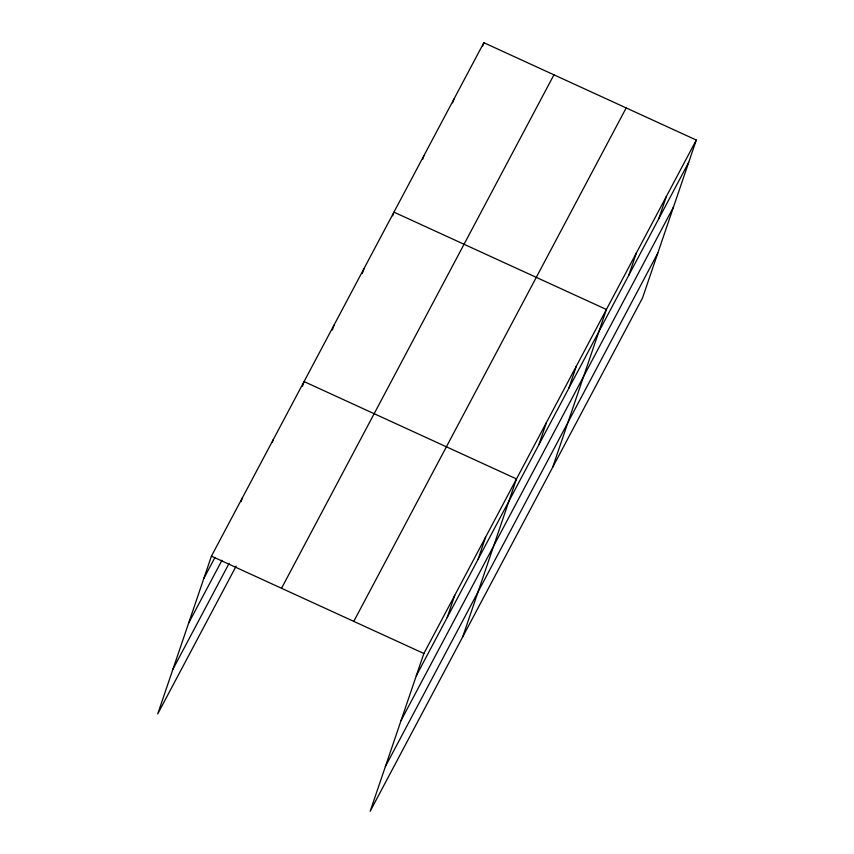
<?xml version="1.0" encoding="UTF-8"?>
<svg xmlns="http://www.w3.org/2000/svg" width="854" height="854" viewBox="0 0 854 854"><rect width="100%" height="100%" fill="white"/><g stroke="black" fill="none" stroke-linecap="round" stroke-linejoin="round"><path stroke-width="1.28" d="M696.288 140.045L423.872 653.502L370.156 811.3L642.571 297.843L696.288 140.045L483.844 42.7L211.429 556.157L157.712 713.955L236.131 566.149M241.041 501.672L242.301 497.967M272.341 442.244L273.173 439.778M302.369 386.531L304.056 381.578L516.489 478.923L462.772 636.721M332.334 330.05L334.021 325.096M362.299 273.568L363.985 268.626M392.691 215.848L393.95 212.144L606.393 309.49L552.677 467.287M422.655 159.367L423.915 155.663M452.62 102.886L453.88 99.181M482.585 46.404L483.844 42.7M447.176 617.57L454.744 595.313M478.048 559.37L485.616 537.123M538.885 444.699L546.464 422.452M568.849 388.218L576.429 365.971M628.779 275.266L636.358 253.008M658.744 218.784L666.323 196.527M203.85 578.414L214.973 557.459M188.627 623.142L221.976 560.288M172.935 669.226L229.128 563.32M281.532 588.278L553.947 74.821M353.769 621.381L626.185 107.924M416.293 675.76L688.708 162.303M401.07 720.488L673.486 207.031M385.378 766.572L657.793 253.115M211.429 556.157L423.872 653.502"/></g></svg>
